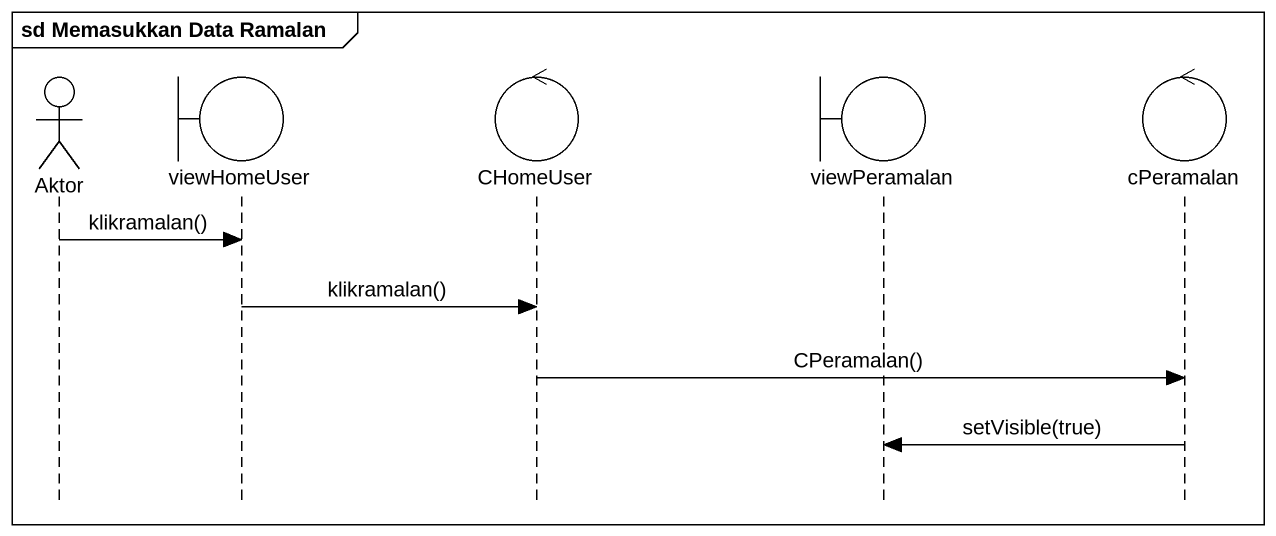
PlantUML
@startuml
mainframe sd Memasukkan Data Ramalan
hide footbox
actor Aktor
boundary viewHomeUser
control CHomeUser
boundary viewPeramalan
control cPeramalan

Aktor -> viewHomeUser : klikramalan()
viewHomeUser -> CHomeUser : klikramalan()
CHomeUser -> cPeramalan : CPeramalan()
cPeramalan -> viewPeramalan : setVisible(true)
@enduml
